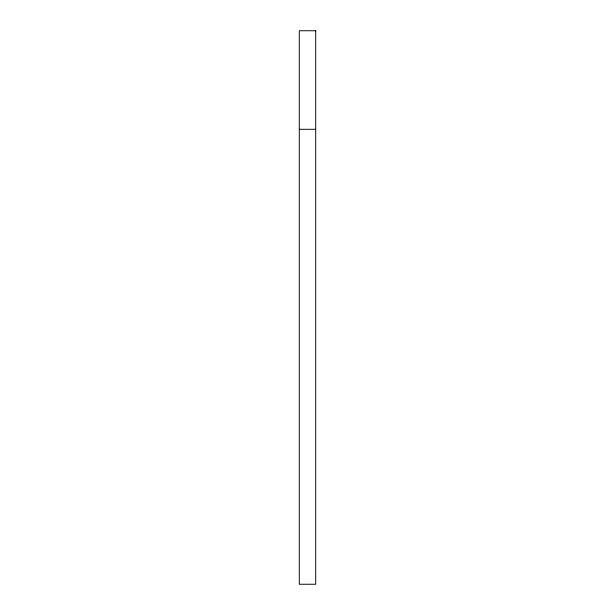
<?xml version="1.0" encoding="UTF-8"?>
<svg xmlns="http://www.w3.org/2000/svg" width="615" height="615" viewBox="0 0 615 615"><rect width="100%" height="100%" fill="white"/><g stroke="black" fill="none" stroke-linecap="round" stroke-linejoin="round"><path stroke-width="0.92" d="M299.29 129.296L315.71 129.296M315.71 30.75L299.29 30.75L299.29 584.25L315.71 584.25L315.71 30.75"/></g></svg>
